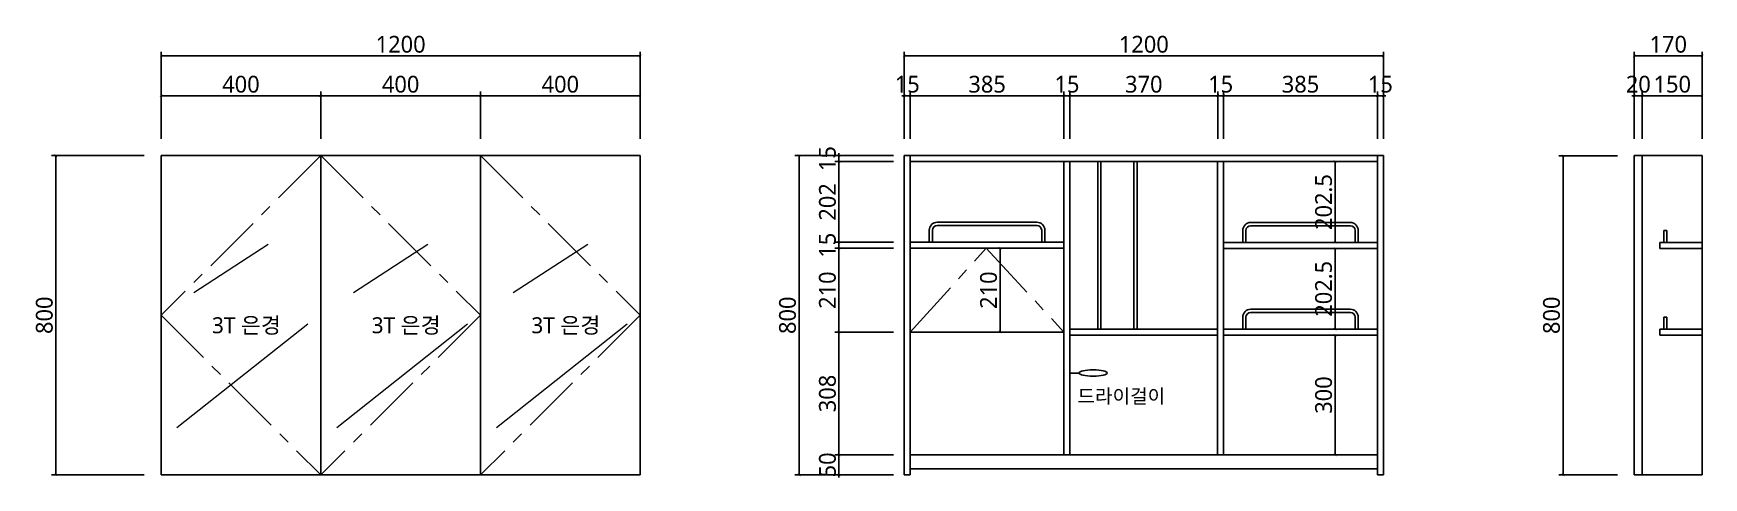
# Model space of a CAD drawing. Extents: x -46970 to -42787, y -571351 to -570238.
import ezdxf

# ---------------------------------------------------------------- set-up
doc = ezdxf.new("R2010")
doc.units = 0
doc.header["$LTSCALE"] = 60
doc.header["$MEASUREMENT"] = 0
doc.header["$PDMODE"] = 34
doc.header["$PDSIZE"] = -5
doc.linetypes.add('CENTERX2', pattern=[4, 2.5, -0.5, 0.5, -0.5])
doc.layers.get('0').update_dxf_attribs({"linetype": 'CONTINUOUS'})
doc.layers.get('Defpoints').update_dxf_attribs({"color": 142, "linetype": 'CONTINUOUS'})
for name, color, linetype in [('FUR', 252, 'CONTINUOUS'), ('HAT', 8, 'CENTERX2'), ('S-DIM', 7, 'CONTINUOUS'), ('TEX', 3, 'CONTINUOUS')]:
    doc.layers.add(name, color=color, linetype=linetype)
doc.layers.add('거울', color=151, linetype='CONTINUOUS', lineweight=5)
doc.styles.get("Standard").update_dxf_attribs({"font": 'malgun.ttf'})
doc.styles.add('카비원', font='malgun.ttf', dxfattribs={"height": 45})
doc.dimstyles.new('카비원', dxfattribs={"dimscale": 7, "dimtxt": 6, "dimasz": 0.9, "dimexe": 1.5, "dimexo": 6, "dimgap": 1, "dimtad": 1, "dimdsep": 46, "dimtxsty": 'Standard', "dimblk": 'ARCHTICK', "dimcen": 3, "dimclrd": 8, "dimclre": 8, "dimclrt": 256, "dimadec": 0, "dimazin": 0, "dimtfac": 0.6, "dimtix": 1, "dimtmove": 0, "dimatfit": 3, "dimfxl": 1.5, "dimtolj": 1, "dimtzin": 0, "dimlwd": -1, "dimlwe": -1, "dimarcsym": 0})

# ---------------------------------------------------------------- blocks, each defined once
blk = doc.blocks.new('_ArchTick')
at = {"color": 0, "linetype": 'ByBlock', "transparency": 16777216, "const_width": 0.15}
blk.add_lwpolyline([(-0.5, -0.5), (0.5, 0.5)], dxfattribs=at)
blk = doc.blocks.new('*D1387')
at = {"layer": 'Defpoints', "color": 0, "transparency": 16777216}
for p in [(-44388.9, -570776.7), (-44548.9, -570986.6), (-44388.9, -570986.6)]:
    blk.add_point(p, dxfattribs=at)
at = {"layer": 'S-DIM', "color": 8, "transparency": 16777216}
for p, q in [((-44430.9, -570776.7), (-44559.4, -570776.7)), ((-44548.9, -570776.7), (-44548.9, -570986.6)), ((-44430.9, -570986.6), (-44559.4, -570986.6))]:
    blk.add_line(p, q, dxfattribs=at)
at = {"layer": 'S-DIM', "color": 8, "transparency": 16777216, "xscale": 6.3, "yscale": 6.3, "zscale": 6.3}
for p, rotation in [((-44548.9, -570776.7), 90), ((-44548.9, -570986.6), 270)]:
    blk.add_blockref('_ArchTick', p, dxfattribs=dict(at, rotation=rotation))
at = {"layer": 'S-DIM', "transparency": 16777216, "insert": (-44577.7, -570881.7), "char_height": 42, "attachment_point": 5, "rotation": 90}
blk.add_mtext('\\A1;210', dxfattribs=at)
blk = doc.blocks.new('*D1388')
at = {"layer": 'Defpoints', "color": 0, "transparency": 16777216}
for p in [(-43603.9, -570777.2), (-43709.7, -570979.6), (-43603.9, -570979.6)]:
    blk.add_point(p, dxfattribs=at)
at = {"layer": 'S-DIM', "color": 8, "transparency": 16777216}
for p, q in [((-43645.9, -570777.2), (-43720.2, -570777.2)), ((-43709.7, -570777.2), (-43709.7, -570979.6)), ((-43645.9, -570979.6), (-43720.2, -570979.6))]:
    blk.add_line(p, q, dxfattribs=at)
at = {"layer": 'S-DIM', "color": 8, "transparency": 16777216, "xscale": 6.3, "yscale": 6.3, "zscale": 6.3}
for p, rotation in [((-43709.7, -570777.2), 90), ((-43709.7, -570979.6), 270)]:
    blk.add_blockref('_ArchTick', p, dxfattribs=dict(at, rotation=rotation))
at = {"layer": 'S-DIM', "transparency": 16777216, "insert": (-43738.4, -570878.4), "char_height": 42, "attachment_point": 5, "rotation": 90}
blk.add_mtext('\\A1;202.5', dxfattribs=at)
blk = doc.blocks.new('*D1389')
at = {"layer": 'Defpoints', "color": 0, "transparency": 16777216}
for p in [(-43709.7, -570559.6), (-43603.9, -570559.6), (-43603.9, -570762.2)]:
    blk.add_point(p, dxfattribs=at)
at = {"layer": 'S-DIM', "color": 8, "transparency": 16777216}
for p, q in [((-43645.9, -570559.6), (-43720.2, -570559.6)), ((-43709.7, -570762.2), (-43709.7, -570559.6)), ((-43645.9, -570762.2), (-43720.2, -570762.2))]:
    blk.add_line(p, q, dxfattribs=at)
at = {"layer": 'S-DIM', "color": 8, "transparency": 16777216, "xscale": 6.3, "yscale": 6.3, "zscale": 6.3}
for p, rotation in [((-43709.7, -570559.6), 90), ((-43709.7, -570762.2), 270)]:
    blk.add_blockref('_ArchTick', p, dxfattribs=dict(at, rotation=rotation))
at = {"layer": 'S-DIM', "transparency": 16777216, "insert": (-43738.4, -570660.9), "char_height": 42, "attachment_point": 5, "rotation": 90}
blk.add_mtext('\\A1;202.5', dxfattribs=at)
blk = doc.blocks.new('*D1390')
at = {"layer": 'Defpoints', "color": 0, "transparency": 16777216}
for p in [(-46650.3, -570544.6), (-46913.9, -571344.6), (-46650.3, -571344.6)]:
    blk.add_point(p, dxfattribs=at)
at = {"layer": 'S-DIM', "color": 8, "transparency": 16777216}
for p, q in [((-46692.3, -570544.6), (-46924.4, -570544.6)), ((-46913.9, -570544.6), (-46913.9, -571344.6)), ((-46692.3, -571344.6), (-46924.4, -571344.6))]:
    blk.add_line(p, q, dxfattribs=at)
at = {"layer": 'S-DIM', "color": 8, "transparency": 16777216, "xscale": 6.3, "yscale": 6.3, "zscale": 6.3}
for p, rotation in [((-46913.9, -570544.6), 90), ((-46913.9, -571344.6), 270)]:
    blk.add_blockref('_ArchTick', p, dxfattribs=dict(at, rotation=rotation))
at = {"layer": 'S-DIM', "transparency": 16777216, "insert": (-46942.6, -570944.6), "char_height": 42, "attachment_point": 5, "rotation": 90}
blk.add_mtext('\\A1;800', dxfattribs=at)
blk = doc.blocks.new('*D1391')
at = {"layer": 'Defpoints', "color": 0, "transparency": 16777216}
for p in [(-46250.3, -570394.6), (-46650.3, -570544.6), (-46250.3, -570544.6)]:
    blk.add_point(p, dxfattribs=at)
at = {"layer": 'S-DIM', "color": 8, "transparency": 16777216}
for p, q in [((-46650.3, -570502.6), (-46650.3, -570384.1)), ((-46650.3, -570394.6), (-46250.3, -570394.6)), ((-46250.3, -570502.6), (-46250.3, -570384.1))]:
    blk.add_line(p, q, dxfattribs=at)
at = {"layer": 'S-DIM', "color": 8, "transparency": 16777216, "xscale": 6.3, "yscale": 6.3, "zscale": 6.3, "rotation": 180}
blk.add_blockref('_ArchTick', (-46650.3, -570394.6), dxfattribs=at)
at = {"layer": 'S-DIM', "color": 8, "transparency": 16777216, "xscale": 6.3, "yscale": 6.3, "zscale": 6.3}
blk.add_blockref('_ArchTick', (-46250.3, -570394.6), dxfattribs=at)
at = {"layer": 'S-DIM', "transparency": 16777216, "insert": (-46450.3, -570365.9), "char_height": 42, "attachment_point": 5}
blk.add_mtext('\\A1;400', dxfattribs=at)
blk = doc.blocks.new('*D1392')
at = {"layer": 'Defpoints', "color": 0, "transparency": 16777216}
for p in [(-45850.3, -570394.6), (-46250.3, -570544.6), (-45850.3, -570544.6)]:
    blk.add_point(p, dxfattribs=at)
at = {"layer": 'S-DIM', "color": 8, "transparency": 16777216}
for p, q in [((-46250.3, -570502.6), (-46250.3, -570384.1)), ((-46250.3, -570394.6), (-45850.3, -570394.6)), ((-45850.3, -570502.6), (-45850.3, -570384.1))]:
    blk.add_line(p, q, dxfattribs=at)
at = {"layer": 'S-DIM', "color": 8, "transparency": 16777216, "xscale": 6.3, "yscale": 6.3, "zscale": 6.3, "rotation": 180}
blk.add_blockref('_ArchTick', (-46250.3, -570394.6), dxfattribs=at)
at = {"layer": 'S-DIM', "color": 8, "transparency": 16777216, "xscale": 6.3, "yscale": 6.3, "zscale": 6.3}
blk.add_blockref('_ArchTick', (-45850.3, -570394.6), dxfattribs=at)
at = {"layer": 'S-DIM', "transparency": 16777216, "insert": (-46050.3, -570365.9), "char_height": 42, "attachment_point": 5}
blk.add_mtext('\\A1;400', dxfattribs=at)
blk = doc.blocks.new('*D1393')
at = {"layer": 'Defpoints', "color": 0, "transparency": 16777216}
for p in [(-45450.3, -570394.6), (-45850.3, -570544.6), (-45450.3, -570544.6)]:
    blk.add_point(p, dxfattribs=at)
at = {"layer": 'S-DIM', "color": 8, "transparency": 16777216}
for p, q in [((-45850.3, -570502.6), (-45850.3, -570384.1)), ((-45850.3, -570394.6), (-45450.3, -570394.6)), ((-45450.3, -570502.6), (-45450.3, -570384.1))]:
    blk.add_line(p, q, dxfattribs=at)
at = {"layer": 'S-DIM', "color": 8, "transparency": 16777216, "xscale": 6.3, "yscale": 6.3, "zscale": 6.3, "rotation": 180}
blk.add_blockref('_ArchTick', (-45850.3, -570394.6), dxfattribs=at)
at = {"layer": 'S-DIM', "color": 8, "transparency": 16777216, "xscale": 6.3, "yscale": 6.3, "zscale": 6.3}
blk.add_blockref('_ArchTick', (-45450.3, -570394.6), dxfattribs=at)
at = {"layer": 'S-DIM', "transparency": 16777216, "insert": (-45650.3, -570365.9), "char_height": 42, "attachment_point": 5}
blk.add_mtext('\\A1;400', dxfattribs=at)
blk = doc.blocks.new('*D1394')
at = {"layer": 'Defpoints', "color": 0, "transparency": 16777216}
for p in [(-45450.3, -570294.7), (-46650.3, -570544.6), (-45450.3, -570544.6)]:
    blk.add_point(p, dxfattribs=at)
at = {"layer": 'S-DIM', "color": 8, "transparency": 16777216}
for p, q in [((-46650.3, -570502.6), (-46650.3, -570284.2)), ((-46650.3, -570294.7), (-45450.3, -570294.7)), ((-45450.3, -570502.6), (-45450.3, -570284.2))]:
    blk.add_line(p, q, dxfattribs=at)
at = {"layer": 'S-DIM', "color": 8, "transparency": 16777216, "xscale": 6.3, "yscale": 6.3, "zscale": 6.3, "rotation": 180}
blk.add_blockref('_ArchTick', (-46650.3, -570294.7), dxfattribs=at)
at = {"layer": 'S-DIM', "color": 8, "transparency": 16777216, "xscale": 6.3, "yscale": 6.3, "zscale": 6.3}
blk.add_blockref('_ArchTick', (-45450.3, -570294.7), dxfattribs=at)
at = {"layer": 'S-DIM', "transparency": 16777216, "insert": (-46050.3, -570265.8), "char_height": 42, "attachment_point": 5}
blk.add_mtext('\\A1;1200', dxfattribs=at)
blk = doc.blocks.new('*D1395')
at = {"layer": 'Defpoints', "color": 0, "transparency": 16777216}
for p in [(-44773.9, -570394.6), (-44788.9, -570544.6), (-44773.9, -570544.6)]:
    blk.add_point(p, dxfattribs=at)
at = {"layer": 'S-DIM', "color": 8, "transparency": 16777216}
for p, q in [((-44788.9, -570394.6), (-44795.2, -570394.6)), ((-44788.9, -570502.6), (-44788.9, -570384.1)), ((-44788.9, -570394.6), (-44773.9, -570394.6)), ((-44773.9, -570502.6), (-44773.9, -570384.1)), ((-44773.9, -570394.6), (-44767.6, -570394.6))]:
    blk.add_line(p, q, dxfattribs=at)
at = {"layer": 'S-DIM', "color": 8, "transparency": 16777216, "xscale": 6.3, "yscale": 6.3, "zscale": 6.3}
blk.add_blockref('_ArchTick', (-44788.9, -570394.6), dxfattribs=at)
at = {"layer": 'S-DIM', "color": 8, "transparency": 16777216, "xscale": 6.3, "yscale": 6.3, "zscale": 6.3, "rotation": 180}
blk.add_blockref('_ArchTick', (-44773.9, -570394.6), dxfattribs=at)
at = {"layer": 'S-DIM', "transparency": 16777216, "insert": (-44781.4, -570365.8), "char_height": 42, "attachment_point": 5}
blk.add_mtext('\\A1;15', dxfattribs=at)
blk = doc.blocks.new('*D1396')
at = {"layer": 'Defpoints', "color": 0, "transparency": 16777216}
for p in [(-44388.9, -570394.6), (-44773.9, -570544.6), (-44388.9, -570544.6)]:
    blk.add_point(p, dxfattribs=at)
at = {"layer": 'S-DIM', "color": 8, "transparency": 16777216}
for p, q in [((-44773.9, -570502.6), (-44773.9, -570384.1)), ((-44773.9, -570394.6), (-44388.9, -570394.6)), ((-44388.9, -570502.6), (-44388.9, -570384.1))]:
    blk.add_line(p, q, dxfattribs=at)
at = {"layer": 'S-DIM', "color": 8, "transparency": 16777216, "xscale": 6.3, "yscale": 6.3, "zscale": 6.3, "rotation": 180}
blk.add_blockref('_ArchTick', (-44773.9, -570394.6), dxfattribs=at)
at = {"layer": 'S-DIM', "color": 8, "transparency": 16777216, "xscale": 6.3, "yscale": 6.3, "zscale": 6.3}
blk.add_blockref('_ArchTick', (-44388.9, -570394.6), dxfattribs=at)
at = {"layer": 'S-DIM', "transparency": 16777216, "insert": (-44581.4, -570365.9), "char_height": 42, "attachment_point": 5}
blk.add_mtext('\\A1;385', dxfattribs=at)
blk = doc.blocks.new('*D1397')
at = {"layer": 'Defpoints', "color": 0, "transparency": 16777216}
for p in [(-44373.9, -570394.6), (-44388.9, -570544.6), (-44373.9, -570544.6)]:
    blk.add_point(p, dxfattribs=at)
at = {"layer": 'S-DIM', "color": 8, "transparency": 16777216}
for p, q in [((-44388.9, -570394.6), (-44395.2, -570394.6)), ((-44388.9, -570502.6), (-44388.9, -570384.1)), ((-44388.9, -570394.6), (-44373.9, -570394.6)), ((-44373.9, -570502.6), (-44373.9, -570384.1)), ((-44373.9, -570394.6), (-44367.6, -570394.6))]:
    blk.add_line(p, q, dxfattribs=at)
at = {"layer": 'S-DIM', "color": 8, "transparency": 16777216, "xscale": 6.3, "yscale": 6.3, "zscale": 6.3}
blk.add_blockref('_ArchTick', (-44388.9, -570394.6), dxfattribs=at)
at = {"layer": 'S-DIM', "color": 8, "transparency": 16777216, "xscale": 6.3, "yscale": 6.3, "zscale": 6.3, "rotation": 180}
blk.add_blockref('_ArchTick', (-44373.9, -570394.6), dxfattribs=at)
at = {"layer": 'S-DIM', "transparency": 16777216, "insert": (-44381.4, -570365.8), "char_height": 42, "attachment_point": 5}
blk.add_mtext('\\A1;15', dxfattribs=at)
blk = doc.blocks.new('*D1398')
at = {"layer": 'Defpoints', "color": 0, "transparency": 16777216}
for p in [(-44003.9, -570394.6), (-44373.9, -570544.6), (-44003.9, -570544.6)]:
    blk.add_point(p, dxfattribs=at)
at = {"layer": 'S-DIM', "color": 8, "transparency": 16777216}
for p, q in [((-44373.9, -570502.6), (-44373.9, -570384.1)), ((-44373.9, -570394.6), (-44003.9, -570394.6)), ((-44003.9, -570502.6), (-44003.9, -570384.1))]:
    blk.add_line(p, q, dxfattribs=at)
at = {"layer": 'S-DIM', "color": 8, "transparency": 16777216, "xscale": 6.3, "yscale": 6.3, "zscale": 6.3, "rotation": 180}
blk.add_blockref('_ArchTick', (-44373.9, -570394.6), dxfattribs=at)
at = {"layer": 'S-DIM', "color": 8, "transparency": 16777216, "xscale": 6.3, "yscale": 6.3, "zscale": 6.3}
blk.add_blockref('_ArchTick', (-44003.9, -570394.6), dxfattribs=at)
at = {"layer": 'S-DIM', "transparency": 16777216, "insert": (-44188.9, -570365.9), "char_height": 42, "attachment_point": 5}
blk.add_mtext('\\A1;370', dxfattribs=at)
blk = doc.blocks.new('*D1399')
at = {"layer": 'Defpoints', "color": 0, "transparency": 16777216}
for p in [(-43988.9, -570394.6), (-44003.9, -570544.6), (-43988.9, -570544.6)]:
    blk.add_point(p, dxfattribs=at)
at = {"layer": 'S-DIM', "color": 8, "transparency": 16777216}
for p, q in [((-44003.9, -570394.6), (-44010.2, -570394.6)), ((-44003.9, -570502.6), (-44003.9, -570384.1)), ((-44003.9, -570394.6), (-43988.9, -570394.6)), ((-43988.9, -570502.6), (-43988.9, -570384.1)), ((-43988.9, -570394.6), (-43982.6, -570394.6))]:
    blk.add_line(p, q, dxfattribs=at)
at = {"layer": 'S-DIM', "color": 8, "transparency": 16777216, "xscale": 6.3, "yscale": 6.3, "zscale": 6.3}
blk.add_blockref('_ArchTick', (-44003.9, -570394.6), dxfattribs=at)
at = {"layer": 'S-DIM', "color": 8, "transparency": 16777216, "xscale": 6.3, "yscale": 6.3, "zscale": 6.3, "rotation": 180}
blk.add_blockref('_ArchTick', (-43988.9, -570394.6), dxfattribs=at)
at = {"layer": 'S-DIM', "transparency": 16777216, "insert": (-43996.4, -570365.8), "char_height": 42, "attachment_point": 5}
blk.add_mtext('\\A1;15', dxfattribs=at)
blk = doc.blocks.new('*D1400')
at = {"layer": 'Defpoints', "color": 0, "transparency": 16777216}
for p in [(-43603.9, -570394.6), (-43988.9, -570544.6), (-43603.9, -570544.6)]:
    blk.add_point(p, dxfattribs=at)
at = {"layer": 'S-DIM', "color": 8, "transparency": 16777216}
for p, q in [((-43988.9, -570502.6), (-43988.9, -570384.1)), ((-43988.9, -570394.6), (-43603.9, -570394.6)), ((-43603.9, -570502.6), (-43603.9, -570384.1))]:
    blk.add_line(p, q, dxfattribs=at)
at = {"layer": 'S-DIM', "color": 8, "transparency": 16777216, "xscale": 6.3, "yscale": 6.3, "zscale": 6.3, "rotation": 180}
blk.add_blockref('_ArchTick', (-43988.9, -570394.6), dxfattribs=at)
at = {"layer": 'S-DIM', "color": 8, "transparency": 16777216, "xscale": 6.3, "yscale": 6.3, "zscale": 6.3}
blk.add_blockref('_ArchTick', (-43603.9, -570394.6), dxfattribs=at)
at = {"layer": 'S-DIM', "transparency": 16777216, "insert": (-43796.4, -570365.9), "char_height": 42, "attachment_point": 5}
blk.add_mtext('\\A1;385', dxfattribs=at)
blk = doc.blocks.new('*D1401')
at = {"layer": 'Defpoints', "color": 0, "transparency": 16777216}
for p in [(-43588.9, -570394.6), (-43603.9, -570544.6), (-43588.9, -570544.6)]:
    blk.add_point(p, dxfattribs=at)
at = {"layer": 'S-DIM', "color": 8, "transparency": 16777216}
for p, q in [((-43603.9, -570394.6), (-43610.2, -570394.6)), ((-43603.9, -570502.6), (-43603.9, -570384.1)), ((-43603.9, -570394.6), (-43588.9, -570394.6)), ((-43588.9, -570502.6), (-43588.9, -570384.1)), ((-43588.9, -570394.6), (-43582.6, -570394.6))]:
    blk.add_line(p, q, dxfattribs=at)
at = {"layer": 'S-DIM', "color": 8, "transparency": 16777216, "xscale": 6.3, "yscale": 6.3, "zscale": 6.3}
blk.add_blockref('_ArchTick', (-43603.9, -570394.6), dxfattribs=at)
at = {"layer": 'S-DIM', "color": 8, "transparency": 16777216, "xscale": 6.3, "yscale": 6.3, "zscale": 6.3, "rotation": 180}
blk.add_blockref('_ArchTick', (-43588.9, -570394.6), dxfattribs=at)
at = {"layer": 'S-DIM', "transparency": 16777216, "insert": (-43596.4, -570365.8), "char_height": 42, "attachment_point": 5}
blk.add_mtext('\\A1;15', dxfattribs=at)
blk = doc.blocks.new('*D1402')
at = {"layer": 'Defpoints', "color": 0, "transparency": 16777216}
for p in [(-43588.9, -570294.7), (-44788.9, -570544.6), (-43588.9, -570544.6)]:
    blk.add_point(p, dxfattribs=at)
at = {"layer": 'S-DIM', "color": 8, "transparency": 16777216}
for p, q in [((-44788.9, -570502.6), (-44788.9, -570284.2)), ((-44788.9, -570294.7), (-43588.9, -570294.7)), ((-43588.9, -570502.6), (-43588.9, -570284.2))]:
    blk.add_line(p, q, dxfattribs=at)
at = {"layer": 'S-DIM', "color": 8, "transparency": 16777216, "xscale": 6.3, "yscale": 6.3, "zscale": 6.3, "rotation": 180}
blk.add_blockref('_ArchTick', (-44788.9, -570294.7), dxfattribs=at)
at = {"layer": 'S-DIM', "color": 8, "transparency": 16777216, "xscale": 6.3, "yscale": 6.3, "zscale": 6.3}
blk.add_blockref('_ArchTick', (-43588.9, -570294.7), dxfattribs=at)
at = {"layer": 'S-DIM', "transparency": 16777216, "insert": (-44188.9, -570265.8), "char_height": 42, "attachment_point": 5}
blk.add_mtext('\\A1;1200', dxfattribs=at)
blk = doc.blocks.new('*D1403')
at = {"layer": 'Defpoints', "color": 0, "transparency": 16777216}
for p in [(-44952.5, -570559.6), (-44773.9, -570544.6), (-44773.9, -570559.6)]:
    blk.add_point(p, dxfattribs=at)
at = {"layer": 'S-DIM', "color": 8, "transparency": 16777216}
for p, q in [((-44815.9, -570544.6), (-44963, -570544.6)), ((-44815.9, -570559.6), (-44963, -570559.6)), ((-44952.5, -570544.6), (-44952.5, -570538.3)), ((-44952.5, -570544.6), (-44952.5, -570559.6)), ((-44952.5, -570559.6), (-44952.5, -570565.9))]:
    blk.add_line(p, q, dxfattribs=at)
at = {"layer": 'S-DIM', "color": 8, "transparency": 16777216, "xscale": 6.3, "yscale": 6.3, "zscale": 6.3}
for p, rotation in [((-44952.5, -570544.6), 270), ((-44952.5, -570559.6), 90)]:
    blk.add_blockref('_ArchTick', p, dxfattribs=dict(at, rotation=rotation))
at = {"layer": 'S-DIM', "transparency": 16777216, "insert": (-44981.3, -570552.1), "char_height": 42, "attachment_point": 5, "rotation": 90}
blk.add_mtext('\\A1;15', dxfattribs=at)
blk = doc.blocks.new('*D1404')
at = {"layer": 'Defpoints', "color": 0, "transparency": 16777216}
for p in [(-44773.9, -570559.6), (-44952.5, -570761.7), (-44773.9, -570761.7)]:
    blk.add_point(p, dxfattribs=at)
at = {"layer": 'S-DIM', "color": 8, "transparency": 16777216}
for p, q in [((-44815.9, -570559.6), (-44963, -570559.6)), ((-44952.5, -570559.6), (-44952.5, -570761.7)), ((-44815.9, -570761.7), (-44963, -570761.7))]:
    blk.add_line(p, q, dxfattribs=at)
at = {"layer": 'S-DIM', "color": 8, "transparency": 16777216, "xscale": 6.3, "yscale": 6.3, "zscale": 6.3}
for p, rotation in [((-44952.5, -570559.6), 90), ((-44952.5, -570761.7), 270)]:
    blk.add_blockref('_ArchTick', p, dxfattribs=dict(at, rotation=rotation))
at = {"layer": 'S-DIM', "transparency": 16777216, "insert": (-44981.2, -570660.6), "char_height": 42, "attachment_point": 5, "rotation": 90}
blk.add_mtext('\\A1;202', dxfattribs=at)
blk = doc.blocks.new('*D1405')
at = {"layer": 'Defpoints', "color": 0, "transparency": 16777216}
for p in [(-44773.9, -570761.7), (-44952.5, -570776.7), (-44773.9, -570776.7)]:
    blk.add_point(p, dxfattribs=at)
at = {"layer": 'S-DIM', "color": 8, "transparency": 16777216}
for p, q in [((-44815.9, -570761.7), (-44963, -570761.7)), ((-44952.5, -570761.7), (-44952.5, -570755.4)), ((-44952.5, -570761.7), (-44952.5, -570776.7)), ((-44815.9, -570776.7), (-44963, -570776.7)), ((-44952.5, -570776.7), (-44952.5, -570783))]:
    blk.add_line(p, q, dxfattribs=at)
at = {"layer": 'S-DIM', "color": 8, "transparency": 16777216, "xscale": 6.3, "yscale": 6.3, "zscale": 6.3}
for p, rotation in [((-44952.5, -570761.7), 270), ((-44952.5, -570776.7), 90)]:
    blk.add_blockref('_ArchTick', p, dxfattribs=dict(at, rotation=rotation))
at = {"layer": 'S-DIM', "transparency": 16777216, "insert": (-44981.3, -570769.2), "char_height": 42, "attachment_point": 5, "rotation": 90}
blk.add_mtext('\\A1;15', dxfattribs=at)
blk = doc.blocks.new('*D1406')
at = {"layer": 'Defpoints', "color": 0, "transparency": 16777216}
for p in [(-44773.9, -570776.7), (-44952.5, -570986.6), (-44773.9, -570986.6)]:
    blk.add_point(p, dxfattribs=at)
at = {"layer": 'S-DIM', "color": 8, "transparency": 16777216}
for p, q in [((-44815.9, -570776.7), (-44963, -570776.7)), ((-44952.5, -570776.7), (-44952.5, -570986.6)), ((-44815.9, -570986.6), (-44963, -570986.6))]:
    blk.add_line(p, q, dxfattribs=at)
at = {"layer": 'S-DIM', "color": 8, "transparency": 16777216, "xscale": 6.3, "yscale": 6.3, "zscale": 6.3}
for p, rotation in [((-44952.5, -570776.7), 90), ((-44952.5, -570986.6), 270)]:
    blk.add_blockref('_ArchTick', p, dxfattribs=dict(at, rotation=rotation))
at = {"layer": 'S-DIM', "transparency": 16777216, "insert": (-44981.3, -570881.7), "char_height": 42, "attachment_point": 5, "rotation": 90}
blk.add_mtext('\\A1;210', dxfattribs=at)
blk = doc.blocks.new('*D1407')
at = {"layer": 'Defpoints', "color": 0, "transparency": 16777216}
for p in [(-44773.9, -570986.6), (-44952.5, -571294.6), (-44773.9, -571294.6)]:
    blk.add_point(p, dxfattribs=at)
at = {"layer": 'S-DIM', "color": 8, "transparency": 16777216}
for p, q in [((-44815.9, -570986.6), (-44963, -570986.6)), ((-44952.5, -570986.6), (-44952.5, -571294.6)), ((-44815.9, -571294.6), (-44963, -571294.6))]:
    blk.add_line(p, q, dxfattribs=at)
at = {"layer": 'S-DIM', "color": 8, "transparency": 16777216, "xscale": 6.3, "yscale": 6.3, "zscale": 6.3}
for p, rotation in [((-44952.5, -570986.6), 90), ((-44952.5, -571294.6), 270)]:
    blk.add_blockref('_ArchTick', p, dxfattribs=dict(at, rotation=rotation))
at = {"layer": 'S-DIM', "transparency": 16777216, "insert": (-44981.2, -571140.6), "char_height": 42, "attachment_point": 5, "rotation": 90}
blk.add_mtext('\\A1;308', dxfattribs=at)
blk = doc.blocks.new('*D1408')
at = {"layer": 'Defpoints', "color": 0, "transparency": 16777216}
for p in [(-44773.9, -571294.6), (-44952.5, -571344.6), (-44773.9, -571344.6)]:
    blk.add_point(p, dxfattribs=at)
at = {"layer": 'S-DIM', "color": 8, "transparency": 16777216}
for p, q in [((-44815.9, -571294.6), (-44963, -571294.6)), ((-44952.5, -571294.6), (-44952.5, -571288.3)), ((-44952.5, -571294.6), (-44952.5, -571344.6)), ((-44815.9, -571344.6), (-44963, -571344.6)), ((-44952.5, -571344.6), (-44952.5, -571350.9))]:
    blk.add_line(p, q, dxfattribs=at)
at = {"layer": 'S-DIM', "color": 8, "transparency": 16777216, "xscale": 6.3, "yscale": 6.3, "zscale": 6.3}
for p, rotation in [((-44952.5, -571294.6), 270), ((-44952.5, -571344.6), 90)]:
    blk.add_blockref('_ArchTick', p, dxfattribs=dict(at, rotation=rotation))
at = {"layer": 'S-DIM', "transparency": 16777216, "insert": (-44981.2, -571319.6), "char_height": 42, "attachment_point": 5, "rotation": 90}
blk.add_mtext('\\A1;50', dxfattribs=at)
blk = doc.blocks.new('*D1409')
at = {"layer": 'Defpoints', "color": 0, "transparency": 16777216}
for p in [(-44773.9, -570544.6), (-45052.5, -571344.6), (-44773.9, -571344.6)]:
    blk.add_point(p, dxfattribs=at)
at = {"layer": 'S-DIM', "color": 8, "transparency": 16777216}
for p, q in [((-44815.9, -570544.6), (-45063, -570544.6)), ((-45052.5, -570544.6), (-45052.5, -571344.6)), ((-44815.9, -571344.6), (-45063, -571344.6))]:
    blk.add_line(p, q, dxfattribs=at)
at = {"layer": 'S-DIM', "color": 8, "transparency": 16777216, "xscale": 6.3, "yscale": 6.3, "zscale": 6.3}
for p, rotation in [((-45052.5, -570544.6), 90), ((-45052.5, -571344.6), 270)]:
    blk.add_blockref('_ArchTick', p, dxfattribs=dict(at, rotation=rotation))
at = {"layer": 'S-DIM', "transparency": 16777216, "insert": (-45081.2, -570944.6), "char_height": 42, "attachment_point": 5, "rotation": 90}
blk.add_mtext('\\A1;800', dxfattribs=at)
blk = doc.blocks.new('*D1410')
at = {"layer": 'Defpoints', "color": 0, "transparency": 16777216}
for p in [(-42960.3, -570544.7), (-43138.9, -571344.7), (-42960.3, -571344.7)]:
    blk.add_point(p, dxfattribs=at)
at = {"layer": 'S-DIM', "color": 8, "transparency": 16777216}
for p, q in [((-43002.3, -570544.7), (-43149.4, -570544.7)), ((-43138.9, -570544.7), (-43138.9, -571344.7)), ((-43002.3, -571344.7), (-43149.4, -571344.7))]:
    blk.add_line(p, q, dxfattribs=at)
at = {"layer": 'S-DIM', "color": 8, "transparency": 16777216, "xscale": 6.3, "yscale": 6.3, "zscale": 6.3}
for p, rotation in [((-43138.9, -570544.7), 90), ((-43138.9, -571344.7), 270)]:
    blk.add_blockref('_ArchTick', p, dxfattribs=dict(at, rotation=rotation))
at = {"layer": 'S-DIM', "transparency": 16777216, "insert": (-43167.6, -570944.7), "char_height": 42, "attachment_point": 5, "rotation": 90}
blk.add_mtext('\\A1;800', dxfattribs=at)
blk = doc.blocks.new('*D1411')
at = {"layer": 'Defpoints', "color": 0, "transparency": 16777216}
for p in [(-42940.3, -570394.6), (-42960.3, -570544.7), (-42940.3, -570544.7)]:
    blk.add_point(p, dxfattribs=at)
at = {"layer": 'S-DIM', "color": 8, "transparency": 16777216}
for p, q in [((-42960.3, -570394.6), (-42966.6, -570394.6)), ((-42960.3, -570502.7), (-42960.3, -570384.1)), ((-42960.3, -570394.6), (-42940.3, -570394.6)), ((-42940.3, -570502.7), (-42940.3, -570384.1)), ((-42940.3, -570394.6), (-42934, -570394.6))]:
    blk.add_line(p, q, dxfattribs=at)
at = {"layer": 'S-DIM', "color": 8, "transparency": 16777216, "xscale": 6.3, "yscale": 6.3, "zscale": 6.3}
blk.add_blockref('_ArchTick', (-42960.3, -570394.6), dxfattribs=at)
at = {"layer": 'S-DIM', "color": 8, "transparency": 16777216, "xscale": 6.3, "yscale": 6.3, "zscale": 6.3, "rotation": 180}
blk.add_blockref('_ArchTick', (-42940.3, -570394.6), dxfattribs=at)
at = {"layer": 'S-DIM', "transparency": 16777216, "insert": (-42950.3, -570365.9), "char_height": 42, "attachment_point": 5}
blk.add_mtext('\\A1;20', dxfattribs=at)
blk = doc.blocks.new('*D1412')
at = {"layer": 'Defpoints', "color": 0, "transparency": 16777216}
for p in [(-42790.3, -570394.6), (-42940.3, -570544.7), (-42790.3, -570544.7)]:
    blk.add_point(p, dxfattribs=at)
at = {"layer": 'S-DIM', "color": 8, "transparency": 16777216}
for p, q in [((-42940.3, -570502.7), (-42940.3, -570384.1)), ((-42940.3, -570394.6), (-42790.3, -570394.6)), ((-42790.3, -570502.7), (-42790.3, -570384.1))]:
    blk.add_line(p, q, dxfattribs=at)
at = {"layer": 'S-DIM', "color": 8, "transparency": 16777216, "xscale": 6.3, "yscale": 6.3, "zscale": 6.3, "rotation": 180}
blk.add_blockref('_ArchTick', (-42940.3, -570394.6), dxfattribs=at)
at = {"layer": 'S-DIM', "color": 8, "transparency": 16777216, "xscale": 6.3, "yscale": 6.3, "zscale": 6.3}
blk.add_blockref('_ArchTick', (-42790.3, -570394.6), dxfattribs=at)
at = {"layer": 'S-DIM', "transparency": 16777216, "insert": (-42865.3, -570365.8), "char_height": 42, "attachment_point": 5}
blk.add_mtext('\\A1;150', dxfattribs=at)
blk = doc.blocks.new('*D1413')
at = {"layer": 'Defpoints', "color": 0, "transparency": 16777216}
for p in [(-42790.3, -570294.7), (-42960.3, -570544.7), (-42790.3, -570544.7)]:
    blk.add_point(p, dxfattribs=at)
at = {"layer": 'S-DIM', "color": 8, "transparency": 16777216}
for p, q in [((-42960.3, -570502.7), (-42960.3, -570284.2)), ((-42960.3, -570294.7), (-42790.3, -570294.7)), ((-42790.3, -570502.7), (-42790.3, -570284.2))]:
    blk.add_line(p, q, dxfattribs=at)
at = {"layer": 'S-DIM', "color": 8, "transparency": 16777216, "xscale": 6.3, "yscale": 6.3, "zscale": 6.3, "rotation": 180}
blk.add_blockref('_ArchTick', (-42960.3, -570294.7), dxfattribs=at)
at = {"layer": 'S-DIM', "color": 8, "transparency": 16777216, "xscale": 6.3, "yscale": 6.3, "zscale": 6.3}
blk.add_blockref('_ArchTick', (-42790.3, -570294.7), dxfattribs=at)
at = {"layer": 'S-DIM', "transparency": 16777216, "insert": (-42875.3, -570265.8), "char_height": 42, "attachment_point": 5}
blk.add_mtext('\\A1;170', dxfattribs=at)
blk = doc.blocks.new('*D1436')
at = {"layer": 'Defpoints', "color": 0, "transparency": 16777216}
for p in [(-43603.9, -570994.6), (-43709.7, -571294.6), (-43603.9, -571294.6)]:
    blk.add_point(p, dxfattribs=at)
at = {"layer": 'S-DIM', "color": 8, "transparency": 16777216}
for p, q in [((-43645.9, -570994.6), (-43720.2, -570994.6)), ((-43709.7, -570994.6), (-43709.7, -571294.6)), ((-43645.9, -571294.6), (-43720.2, -571294.6))]:
    blk.add_line(p, q, dxfattribs=at)
at = {"layer": 'S-DIM', "color": 8, "transparency": 16777216, "xscale": 6.3, "yscale": 6.3, "zscale": 6.3}
for p, rotation in [((-43709.7, -570994.6), 90), ((-43709.7, -571294.6), 270)]:
    blk.add_blockref('_ArchTick', p, dxfattribs=dict(at, rotation=rotation))
at = {"layer": 'S-DIM', "transparency": 16777216, "insert": (-43738.4, -571144.6), "char_height": 42, "attachment_point": 5, "rotation": 90}
blk.add_mtext('\\A1;300', dxfattribs=at)

msp = doc.modelspace()

# ---------------------------------------------------------------- linework, layer by layer
for p, q in [((-46650.298, -570544.647), (-45450.298, -570544.647)), ((-46650.298, -570544.647), (-46650.298, -571344.647)), ((-46250.298, -570544.647), (-46250.298, -571344.647)), ((-45850.298, -570544.647), (-45850.298, -571344.647)), ((-45450.298, -570544.647), (-45450.298, -571344.647)), ((-44788.928, -571344.647), (-44788.928, -570544.647)), ((-44773.928, -570544.647), (-44788.928, -570544.647)), ((-44773.928, -570544.647), (-43603.928, -570544.647)), ((-44773.928, -571344.647), (-44773.928, -570544.647)), ((-44773.928, -570559.647), (-43603.928, -570559.647)), ((-44388.928, -571294.647), (-44388.928, -570559.647)), ((-44373.928, -571294.647), (-44373.928, -570559.647)), ((-44003.928, -570559.647), (-44003.928, -571294.647)), ((-43988.928, -570559.647), (-43988.928, -571294.647)), ((-43603.928, -570544.647), (-43603.928, -571344.647)), ((-43603.928, -570544.647), (-43588.928, -570544.647)), ((-43588.928, -570544.647), (-43588.928, -571344.647)), ((-42960.298, -570544.65), (-42790.298, -570544.65)), ((-42960.298, -571344.65), (-42960.298, -570544.65)), ((-42940.298, -571344.65), (-42940.298, -570544.65)), ((-42790.298, -570544.65), (-42790.298, -571344.65)), ((-44388.928, -570761.651), (-44773.928, -570761.651)), ((-43603.928, -570762.151), (-43988.928, -570762.151)), ((-42896.298, -570762.151), (-42790.298, -570762.151)), ((-42896.298, -570777.151), (-42896.298, -570762.151)), ((-44388.928, -570776.651), (-44773.928, -570776.651)), ((-43603.928, -570777.151), (-43988.928, -570777.151)), ((-42896.298, -570777.151), (-42790.298, -570777.151)), ((-44003.928, -570979.649), (-44373.928, -570979.649)), ((-43603.928, -570979.649), (-43988.928, -570979.649)), ((-42896.298, -570979.649), (-42790.298, -570979.649)), ((-42896.298, -570979.649), (-42896.298, -570994.649)), ((-44388.928, -570986.649), (-44773.928, -570986.649)), ((-44003.928, -570994.649), (-44373.928, -570994.649)), ((-43603.928, -570994.649), (-43988.928, -570994.649)), ((-42896.298, -570994.649), (-42790.298, -570994.649)), ((-44788.928, -571309.647), (-44788.928, -571284.007)), ((-43603.928, -571294.647), (-44773.928, -571294.647)), ((-42960.298, -571334.65), (-42960.298, -571309.01)), ((-45450.298, -571344.647), (-46650.298, -571344.647)), ((-44773.928, -571344.647), (-44788.928, -571344.647)), ((-43603.928, -571329.647), (-44773.928, -571329.647)), ((-43603.928, -571344.647), (-43588.928, -571344.647)), ((-42940.298, -571344.65), (-42960.298, -571344.65)), ((-42790.298, -571344.65), (-42940.298, -571344.65))]:
    msp.add_line(p, q)
at = {"layer": 'FUR'}
for p, q in [((-44304.4, -570979.649), (-44304.4, -570559.647)), ((-44296.4, -570979.649), (-44296.4, -570559.647)), ((-44213.762, -570979.649), (-44213.762, -570559.647)), ((-44205.762, -570979.649), (-44205.762, -570559.647)), ((-42886.508, -570762.151), (-42886.508, -570732.151)), ((-42878.508, -570732.151), (-42886.508, -570732.151)), ((-42878.508, -570762.151), (-42878.508, -570732.151)), ((-42886.508, -570979.649), (-42886.508, -570949.649)), ((-42878.508, -570949.649), (-42886.508, -570949.649)), ((-42878.508, -570979.649), (-42878.508, -570949.649)), ((-44351.18, -571089.632), (-44373.928, -571089.632))]:
    msp.add_line(p, q, dxfattribs=at)
for points in [[(-44726.122, -570761.651), (-44726.122, -570731.651, -0.41421356), (-44706.122, -570711.651), (-44456.735, -570711.651, -0.41421356), (-44436.735, -570731.651), (-44436.735, -570761.651)], [(-44718.122, -570761.651), (-44718.122, -570731.651, -0.41421356), (-44706.122, -570719.651), (-44456.735, -570719.651, -0.41421356), (-44444.735, -570731.651), (-44444.735, -570761.651)], [(-43941.122, -570762.151), (-43941.122, -570732.151, -0.41421356), (-43921.122, -570712.151), (-43671.735, -570712.151, -0.41421356), (-43651.735, -570732.151), (-43651.735, -570762.151)], [(-43933.122, -570762.151), (-43933.122, -570732.151, -0.41421356), (-43921.122, -570720.151), (-43671.735, -570720.151, -0.41421356), (-43659.735, -570732.151), (-43659.735, -570762.151)], [(-43941.122, -570979.649), (-43941.122, -570949.649, -0.41421356), (-43921.122, -570929.649), (-43671.735, -570929.649, -0.41421356), (-43651.735, -570949.649), (-43651.735, -570979.649)], [(-43933.122, -570979.649), (-43933.122, -570949.649, -0.41421356), (-43921.122, -570937.649), (-43671.735, -570937.649, -0.41421356), (-43659.735, -570949.649), (-43659.735, -570979.649)]]:
    msp.add_lwpolyline(points, format="xyb", dxfattribs=at)
msp.add_ellipse((-44315.749, -571089.255), major_axis=(35.473, 0), ratio=0.21908868, dxfattribs=at)
at = {"layer": 'HAT'}
for points in [[(-46250.298, -570544.647), (-46650.298, -570944.647), (-46250.298, -571344.647)], [(-46250.298, -570544.647), (-45850.298, -570944.647), (-46250.298, -571344.647)], [(-45850.298, -570544.647), (-45450.298, -570944.647), (-45850.298, -571344.647)], [(-44773.928, -570986.649), (-44583.573, -570776.651), (-44388.928, -570986.649)]]:
    msp.add_lwpolyline(points, dxfattribs=at)
at = {"layer": '거울'}
for p, q in [((-46568.334, -570887.587), (-46381.846, -570766.248)), ((-46168.334, -570887.587), (-45981.846, -570766.248)), ((-45768.334, -570887.587), (-45581.846, -570766.248)), ((-46610.516, -571225.883), (-46282.644, -570966.053)), ((-46210.516, -571225.883), (-45882.644, -570966.053)), ((-45810.516, -571225.883), (-45482.644, -570966.053))]:
    msp.add_line(p, q, dxfattribs=at)

# ---------------------------------------------------------------- texts
at = {"layer": 'TEX', "style": '카비원'}
for s, height, p in [('3T 은경', 40, (-46522.913, -570989.664)), ('3T 은경', 40, (-46122.913, -570989.664)), ('3T 은경', 40, (-45722.913, -570989.664)), ('드라이걸이', 35, (-44354.982, -571165.069))]:
    msp.add_text(s, height=height, dxfattribs=at).set_placement(p)

# ---------------------------------------------------------------- dimensions: what is measured, and where the dimension line sits
at = {"layer": 'S-DIM'}
for base, p1, p2, picture, middle in [((-45450.298, -570294.652), (-46650.298, -570544.647), (-45450.298, -570544.647), '*D1394', (-46050.298, -570265.839)), ((-43588.928, -570294.652), (-44788.928, -570544.647), (-43588.928, -570544.647), '*D1402', (-44188.928, -570265.839)), ((-42790.298, -570294.652), (-42960.298, -570544.65), (-42790.298, -570544.65), '*D1413', (-42875.298, -570265.839)), ((-46250.298, -570394.647), (-46650.298, -570544.647), (-46250.298, -570544.647), '*D1391', (-46450.298, -570365.948)), ((-45850.298, -570394.647), (-46250.298, -570544.647), (-45850.298, -570544.647), '*D1392', (-46050.298, -570365.948)), ((-45450.298, -570394.647), (-45850.298, -570544.647), (-45450.298, -570544.647), '*D1393', (-45650.298, -570365.948)), ((-44773.928, -570394.647), (-44788.928, -570544.647), (-44773.928, -570544.647), '*D1395', (-44781.428, -570365.834)), ((-44388.928, -570394.647), (-44773.928, -570544.647), (-44388.928, -570544.647), '*D1396', (-44581.428, -570365.948)), ((-44373.928, -570394.647), (-44388.928, -570544.647), (-44373.928, -570544.647), '*D1397', (-44381.428, -570365.834)), ((-44003.928, -570394.647), (-44373.928, -570544.647), (-44003.928, -570544.647), '*D1398', (-44188.928, -570365.948)), ((-43988.928, -570394.647), (-44003.928, -570544.647), (-43988.928, -570544.647), '*D1399', (-43996.428, -570365.834)), ((-43603.928, -570394.647), (-43988.928, -570544.647), (-43603.928, -570544.647), '*D1400', (-43796.428, -570365.948)), ((-43588.928, -570394.647), (-43603.928, -570544.647), (-43588.928, -570544.647), '*D1401', (-43596.428, -570365.834)), ((-42940.298, -570394.647), (-42960.298, -570544.65), (-42940.298, -570544.65), '*D1411', (-42950.298, -570365.948)), ((-42790.298, -570394.647), (-42940.298, -570544.65), (-42790.298, -570544.65), '*D1412', (-42865.298, -570365.834))]:
    dim = msp.add_linear_dim(base=base, p1=p1, p2=p2, dimstyle='카비원', override={"dimscale": 7}, dxfattribs=at)
    dim.commit()
    dim.dimension.update_dxf_attribs({"geometry": picture, "text_midpoint": middle})
for base, p1, p2, picture, middle in [((-44952.508, -570559.647), (-44773.928, -570544.647), (-44773.928, -570559.647), '*D1403', (-44981.321, -570552.147)), ((-46913.872, -571344.647), (-46650.298, -570544.647), (-46650.298, -571344.647), '*D1390', (-46942.571, -570944.647)), ((-45052.503, -571344.647), (-44773.928, -570544.647), (-44773.928, -571344.647), '*D1409', (-45081.202, -570944.647)), ((-44952.508, -570761.651), (-44773.928, -570559.647), (-44773.928, -570761.651), '*D1404', (-44981.207, -570660.649)), ((-43138.878, -571344.65), (-42960.298, -570544.65), (-42960.298, -571344.65), '*D1410', (-43167.577, -570944.65)), ((-44952.508, -570776.651), (-44773.928, -570761.651), (-44773.928, -570776.651), '*D1405', (-44981.321, -570769.151)), ((-44952.508, -570986.649), (-44773.928, -570776.651), (-44773.928, -570986.649), '*D1406', (-44981.321, -570881.65)), ((-44952.508, -571294.647), (-44773.928, -570986.649), (-44773.928, -571294.647), '*D1407', (-44981.207, -571140.648)), ((-44952.508, -571344.647), (-44773.928, -571294.647), (-44773.928, -571344.647), '*D1408', (-44981.207, -571319.647))]:
    dim = msp.add_linear_dim(base=base, p1=p1, p2=p2, angle=90, dimstyle='카비원', override={"dimscale": 7}, dxfattribs=at)
    dim.commit()
    dim.dimension.update_dxf_attribs({"geometry": picture, "text_midpoint": middle})
for base, p1, p2, picture, middle in [((-43709.747, -570559.647), (-43603.928, -570762.151), (-43603.928, -570559.647), '*D1389', (-43738.446, -570660.899)), ((-44548.911, -570986.649), (-44388.928, -570776.651), (-44388.928, -570986.649), '*D1387', (-44577.724, -570881.65)), ((-43709.747, -570979.649), (-43603.928, -570777.151), (-43603.928, -570979.649), '*D1388', (-43738.446, -570878.4)), ((-43709.747, -571294.647), (-43603.928, -570994.649), (-43603.928, -571294.647), '*D1436', (-43738.446, -571144.648))]:
    dim = msp.add_linear_dim(base=base, p1=p1, p2=p2, angle=90, dimstyle='카비원', dxfattribs=at)
    dim.commit()
    dim.dimension.update_dxf_attribs({"geometry": picture, "text_midpoint": middle})

doc.saveas('drawing.dxf')
